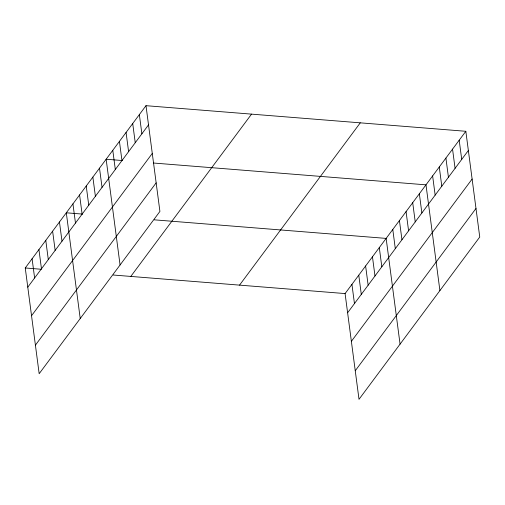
<?xml version="1.0" encoding="UTF-8"?>
<svg xmlns="http://www.w3.org/2000/svg" width="505" height="505" viewBox="0 0 505 505"><rect width="100%" height="100%" fill="white"/><g stroke="black" fill="none" stroke-linecap="round" stroke-linejoin="round"><path stroke-width="0.76" d="M145.989 105.684L159.915 211.425L39.169 373.713L25.25 267.972L145.989 105.684L465.831 131.287L479.75 237.028L359.011 399.316L345.085 293.575L465.831 131.287M27.775 287.175L148.52 124.88M31.537 315.732L152.276 153.444M35.413 345.155L156.152 182.867M130.795 276.424L251.541 114.13M239.54 285.129L360.28 122.835M347.617 312.772L468.356 150.484M351.373 341.336L472.118 179.041M355.249 370.758L475.988 208.47M122.21 160.527L106.145 159.239L120.07 264.98M153.564 163.033L425.986 184.843L439.905 290.583M82.365 214.082L66.3 212.794L80.226 318.535M154.259 219.833L386.142 238.398L400.061 344.139M25.25 267.972L41.309 269.26M113.202 275.017L345.085 293.575M459.19 140.213L461.715 159.41M452.549 149.139L455.074 168.335M445.909 158.065L448.434 177.261M439.268 166.991L441.793 186.187M432.627 175.917L435.152 195.113M419.346 193.768L421.871 212.965M412.705 202.694L415.23 221.891M406.064 211.62L408.589 230.817M399.423 220.546L401.948 239.742M392.783 229.472L395.308 248.668M379.299 247.595L381.824 266.791M372.456 256.786L374.981 275.989M365.614 265.983L368.139 285.186M358.771 275.181L361.296 294.383M351.928 284.378L354.459 303.574M139.348 114.61L141.88 133.806M132.708 123.536L135.239 142.732M126.067 132.462L128.598 151.658M119.426 141.387L121.957 160.59M112.785 150.313L115.317 169.516M99.504 168.165L102.035 187.368M92.863 177.091L95.394 196.293M86.222 186.017L88.754 205.219M79.582 194.943L82.113 214.145M72.941 203.868L75.472 223.071M59.457 221.992L61.989 241.188M52.621 231.189L55.146 250.385M45.778 240.386L48.303 259.583M38.935 249.584L41.461 268.78M32.093 258.775L34.618 277.977"/></g></svg>
